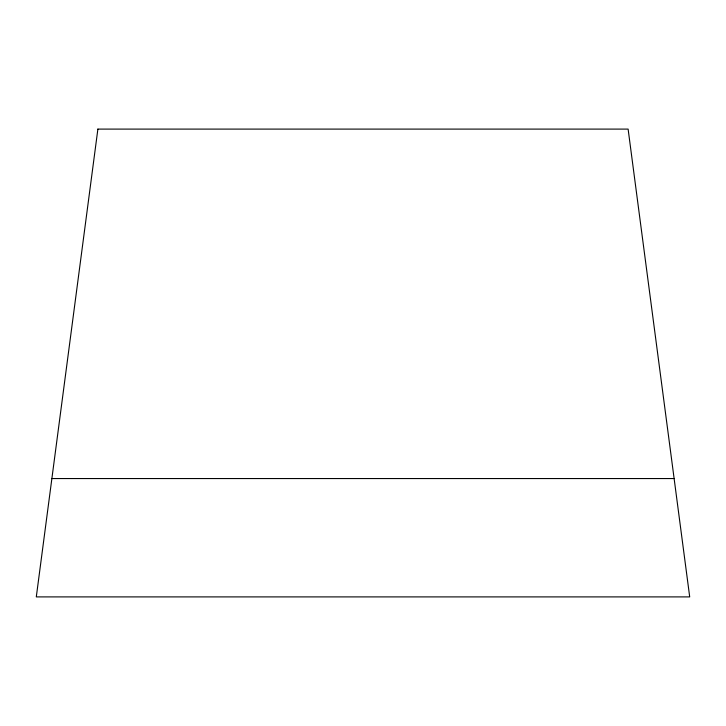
<?xml version="1.0" encoding="UTF-8"?>
<svg xmlns="http://www.w3.org/2000/svg" width="726" height="726" viewBox="0 0 726 726"><rect width="100%" height="100%" fill="white"/><g stroke="black" fill="none" stroke-linecap="round" stroke-linejoin="round"><path stroke-width="1.09" d="M51.882 478.552L674.118 478.552M97.883 129.101L36.3 596.899L689.7 596.899L628.117 129.101L97.883 129.101"/></g></svg>
